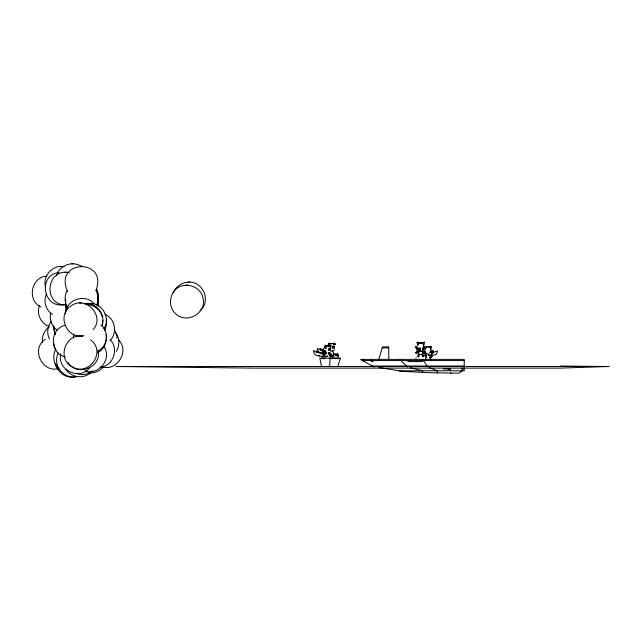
<?xml version="1.0" encoding="UTF-8"?>
<svg xmlns="http://www.w3.org/2000/svg" width="641" height="641" viewBox="0 0 641 641"><rect width="100%" height="100%" fill="white"/><g stroke="black" fill="none" stroke-linecap="round" stroke-linejoin="round"><path stroke-width="0.96" d="M428.805 346.717L429.206 346.773L427.908 346.733M419.046 350.659C417.051 353.071 414.535 351.861 416.514 353.503M416.818 351.965C417.716 352.83 414.839 353.696 416.818 353.207M416.225 353.351C417.091 353.704 415.16 350.595 419.559 349.762M416.882 353.143L416.217 352.83L416.442 352.189M338.079 356.236L338.44 355.547L337.903 354.818M422.555 349.489C422.764 352.238 418.036 351.917 420.216 349.289M337.575 355.947C338.568 356.236 338.232 354.409 337.743 354.705M334.209 344.762L334.249 344.009L334.963 344.145C334.065 343.055 333.48 344.842 334.081 344.562M425.456 353.247C425.183 353.159 424.703 353.407 425.047 351.677M423.356 355.731L422.723 352.157M329.594 366.508L330.179 358.119M328.697 343.504C328.36 346.26 329.939 345.363 329.803 346.549M329.065 343.897L329.402 345.779M425.376 346.388L424.342 346.917L425.255 348.744M50.591 313.361C49.373 319.522 51.745 326.445 57.041 329.987M53.852 325.748L54.485 332.294L55.591 334.618M60.799 353.84C56.456 370.001 80.117 381.139 89.748 367.517M65.727 299.828L65.374 304.098L66.88 309.867M65.518 305.02L66.143 310.949M65.518 313.882C65.478 299.828 85.197 292.977 94.139 303.754M73.435 337.703L73.715 334.29M326.045 348.512L325.868 345.691M324.178 356.316L324.795 354.12L325.78 353.119M425.087 349.593L426.153 347.726M417.708 345.491L418.445 343.712L417.9 344.538M431.137 356.051L431.329 356.476M334.955 344.674L334.714 343.079L332.791 343.848M424.663 352.286L424.815 351.725L425.496 352.213M337.823 355.21L338.176 356.252M430.704 355.507L429.278 358.151M325.123 345.515L324.923 346.997L325.636 348.392M423.421 351.717L422.659 353.92M97.793 300.405L98.402 297.031L98.049 292.753L96.599 288.714M97.793 302.296L98.402 298.922L98.049 294.652M98.097 305.789L98.049 299.828M102.312 323.152L102.776 320.62M102.087 325.868C106.166 314.579 95.757 301.166 83.739 303.722M416.946 342.326L417.804 344.89M330.972 355.242L331.157 354.697L330.179 356.092M325.604 352.911L325.965 353.503M330.796 355.258L331.629 355.963L330.716 355.731L330.94 354.898L332.15 355.451L331.285 355.386M425.376 360.098L426.297 355.939M431.113 355.483L431.201 356.436L431.705 356.075M418.485 356.733L417.74 356.532L418.966 351.284M329.097 346.412L330.107 345.771M430.992 347.847L430.616 348.648M431.361 347.678L430.624 348.96M418.749 356.805L419.543 354.225M378.663 359.889L382.477 346.861L388.758 346.861L388.758 359.641M332.415 346.388L332.262 347.935M431.746 356.019C431.89 357.686 430.648 357.013 431.505 356.917M337.719 366.508L340.539 358.119L319.827 358.119L321.47 366.508M431.273 356.989L430.696 357.101L431.113 356.692M337.486 354.361L337.759 353.616L336.028 354.473M424.719 351.949C423.781 352.053 426.089 354.144 425.007 353.503M39.622 305.324C36.096 313.305 40.703 323.641 48.956 326.413M46.473 294.075C43.091 301.102 45.751 310.404 52.474 314.419M56.472 275.886C58.908 265.422 72.449 260.366 81.303 266.36M66.816 291.046C64.244 296.238 64.557 302.544 67.617 307.456M55.527 349.666C48.892 362.686 62.345 381.828 77.088 376.363M58.403 352.935C51.817 364.657 63.707 379.776 76.632 376.507M173.679 292.665L174.264 291.046M331.109 345.363L329.915 345.427L328.777 346.436M428.725 346.621L428.34 346.789M416.818 352.021L416.882 351.332L416.77 351.885M332.423 346.38L333.272 345.964A5.521 4.006 -90 0 1 333.264 346.404L333.008 347.999M431.794 356.404L431.569 354.874M420.552 351.58C419.623 350.491 420.504 352.59 420.135 351.404M333.841 356.484L334.049 355.891L332.054 356.564M327.471 345.787L329.025 343.961M95.797 290.766C108.938 257.858 52.939 259.22 67.617 291.535M96.535 305.132C98.738 300.741 98.273 295.413 96.23 291.046M103.85 328.713C111.758 317.599 100.693 300.765 87.424 303.722M104.587 330.444L105.693 328.12L106.462 323.897L106.11 319.627M116.317 351.42C119.803 345.844 119.811 338.111 115.644 332.895M334.434 347.967L334.538 346.388M330.588 347.11L330.9 346.581M463.595 368.118L462.129 370.786L459.044 373.15L431.665 372.806L401.05 371.299A4.239 4.239 0 0 1 399.471 370.786L379.039 367.549M418.397 350.523L418.966 349.505M420.216 349.305L420.007 350.499L419.935 349.225L420.768 347.855M334.562 344.449L335.075 344.538M331.125 354.777L332.038 355.13L331.493 354.601M331.012 355.154C330.403 357.053 331.798 355.507 330.524 355.723M329.762 343.512L329.346 344.369L329.811 346.02M425.496 352.67C424.438 354.04 423.933 351.02 425.432 352.005M418.293 343.913L419.35 342.935M324.666 356.204L325.9 356.708M51.448 321.357C47.386 326.173 46.481 333.496 49.549 339.041M425.424 348.552L425.92 347.903M419.374 343.456L420.296 342.719M419.735 343.44L420.32 343.039M430.64 348.624L430.464 349.065M430.263 347.839L430.904 349.69L430.616 350.972L432.01 350.867C434.774 352.975 428.42 357.261 429.382 354.842M330.668 350.21L330.764 348.432L330.163 348.143A5.577 4.046 -90 0 1 330.155 348.6L330.163 350.234M93.129 329.674C105.372 316.293 85.854 295.253 71.375 305.661C56.007 314.571 66.824 340.05 83.859 335.531M109.835 340.716C117.984 333.264 115.148 318.168 104.779 314.29M103.353 366.796C99.852 371.484 93.626 373.639 87.913 372.717M200.088 310.733C211.57 301.214 202.917 280.734 188.142 282.152C173.687 282.905 164.008 303.554 175.738 313.753C186.667 324.498 206.923 313.064 203.021 298.105C200.673 285.445 182.957 280.702 174.608 290.541M332.527 356.885C334.105 355.306 334.001 352.181 332.118 350.867M334.522 349.625L332.679 350.891L333.184 350.691M330.924 351.701L328.921 353.143L329.418 352.935M429.077 353.207L428.068 355.451L428.925 355.354M325.532 345.763L325.259 346.933L325.924 348.191M329.073 343.864L329.498 343.536M329.835 354.169C332.447 353.223 331.213 353.928 331.477 354.601M423.372 355.707L424.086 355.707M325.227 346.132L323.505 348.864L324.755 351.981M330.612 350.25L330.187 350.242M334.394 348.015L333.833 347.863L333.905 346.404A5.521 4.006 -90 0 0 333.913 345.964L334.538 346.38M336.213 355.17L333.136 354M461.151 371.692L462.129 370.786L462.073 367.926M424.799 346.829L423.34 346.941L424.614 342.326M424.398 342.11L421.986 342.839L423.685 344.826M419.094 343.103L418.477 343.624M49.189 326.934C44.277 330.363 41.449 336.749 42.602 342.679M45.287 339.305C30.688 348.584 41.881 373.07 58.435 368.623M326.045 356.452L327.912 355.899L327.415 356.532M423.549 355.875L426.978 353.407L427.363 353.92M424.695 355.955L426.722 354.513M333.592 344.401L333.52 343.768M337.495 356.019L336.068 355.274M97.528 351.516C107.472 346.781 109.571 331.693 100.885 324.763M97.528 352.79C103.978 349.441 107.616 341.821 106.11 334.698M92.873 370.819C88.426 374.536 81.864 375.586 76.511 373.358M90.886 372.621C83.675 379.288 71.095 377.685 65.863 369.352M416.297 357.854L415.801 358.191M422.339 349.778L423.316 349.161M336.205 355.443L335.604 354.922L336.213 354.193M422.443 343.079L417.155 342.11M425.953 352.927L424.679 353.183L425.744 352.598M425.312 348.512L423.493 349.121M422.723 356.805L421.938 354.225M329.178 354.289C330.684 354.313 329.666 355.218 328.368 353.784M325.38 356.572L326.053 356.548M325.564 351.661L321.982 350.819L325.508 350.931M328.857 346.196L329.434 346.228M64.509 325.484C49.285 329.53 49.79 353.672 65.238 356.893M423.629 355.723L423.869 355.595M417.684 348.648L416.338 349.265L417.852 349M324.434 352.221L321.606 353.503L326.694 352.975L326.013 352.854M333.624 343.84L334.017 344.602L333.584 343.616L334.025 343.544M332.911 350.803L331.942 351.172M328.44 353.359L329.145 353.047M430.808 356.757L430.359 356.757M332.943 348.031L332.463 348.031M424.638 353.143L425.303 352.678M419.775 342.751L421.706 342.751M424.751 352.326L424.775 352.622M423.957 347.438L424.855 347.214M423.565 356.596L423.076 356.733M329.089 343.095L330.347 343.36M325.291 345.267L326.87 345.763M425.295 351.741L424.03 352.061L425.336 352.093M324.61 351.412L325.428 351.693L321.894 352.133L325.628 352.422M421.81 354.593L419.815 354.593M324.082 356.1L322.078 356.22M429.807 355.346L435.399 354.793L436.946 353.167L437.434 350.835L431.834 353.047M417.355 347.743L415.857 348.079L417.419 348.127M329.522 343.68L331.413 343.544M325.724 345.852L327.639 345.715M429.454 355.386L429.887 355.386M425.007 351.412L420.897 351.564M63.996 266.728C52.915 264.324 42.122 276.159 45.567 287.008M58.948 272.465C37.539 275.133 42.995 308.69 64.116 304.691M69.396 272.721C46.312 267.449 42.17 305.3 66.023 305.012M46.889 276.135C31.129 276.784 26.626 300.509 40.984 307.007M82.865 336.453C65.342 332.511 56.248 359.753 72.762 367.165C88.001 375.858 105.132 354.128 92.592 341.509M330.78 344.097L330.596 343.528M326.998 346.276L326.998 345.868M432.074 351.228L433.596 350.972L432.01 350.867M420.616 342.598L422.203 342.767L421.474 342.855M424.671 352.678L423.917 351.685M330.756 346.332L330.435 346.893M330.996 343.544L333.304 343.929M327.214 345.715L330.003 346.452M73.17 263.763L71.512 263.763M62.297 266.424L60.639 266.424M82.352 266.231L80.694 266.231M66.848 272.257L65.198 272.257M189.8 282.152L188.142 282.152M187.685 285.173L186.034 285.173M81.167 303.065L79.508 303.065M87.088 303.409L85.437 303.409M90.774 303.409L89.123 303.409M87.168 304.443L85.517 304.443C93.354 304.042 100.821 309.691 102.504 317.375M81.167 336.14L79.508 336.14M99.916 367.221C112.832 366.644 119.458 349.145 110.404 339.978M423.493 348.183L424.31 348.127M450.174 369.929L450.174 368.399L443.227 368.711L444.333 368.855M424.791 350.867L423.332 350.972L424.751 351.228M416.93 346.829L415.272 346.933L416.874 347.214M450.174 368.735L448.396 368.791M426.561 346.733A15.905 7.956 -90 0 0 427.411 346.733L427.411 346.797A15.905 7.956 -90 0 0 426.561 346.797L428.869 346.733M419.214 348.127L418.557 348.151L419.094 348.135M608.95 366.508L560.09 368.118L253.564 368.118L115.933 366.508L608.95 366.508L560.09 366.035M429.542 346.781L430.079 346.789L429.654 346.781M431.697 352.101L433.228 352.061L431.722 351.733M382.477 347.959L388.758 347.959M328.697 350.25L329.354 350.074L329.506 348.6A5.577 4.046 -90 0 0 329.522 348.167L328.857 348.143L328.464 350.074M325.316 358.231L321.453 358.231L321.453 358.648M329.17 358.231L338.801 358.231L338.801 358.648M321.429 358.623L324.322 358.623M330.099 358.623L332.03 358.623M333.953 358.623L338.777 358.623M360.546 359.385L464.228 359.385L464.228 366.981M361.572 360.554L464.228 360.554M373.134 361.596L371.371 361.596L371.371 359.385M407.788 361.596L422.756 361.596M371.203 366.035L464.228 366.035M450.471 373.15L451.088 373.15M323.441 352.181L324.61 352.254M401.122 371.307L401.05 371.299A4.279 4.279 0 0 1 399.471 370.786L464.228 370.786L464.228 367.926M81.062 298.385L81.888 298.45M337.871 355.146L337.639 355.202M323.401 353.536L324.458 353.696M431.425 352.935L432.979 353.183L431.545 352.582M326.141 351.052L325.604 350.923M444.245 368.607L450.174 369.617M429.029 355.306L429.67 355.426M417.756 356.54L418.228 356.66M410.256 367.694L422.603 370.786L422.603 372.477M320.228 352.726L322.687 353.383L324.57 354.681M423.437 347.486L424.374 347.743M422.251 342.983L423.405 344.201M425.384 352.975L424.711 353.207M319.538 355.811L318.537 355.451M323.953 350.387L320.196 348.44L320.412 350.435M101.222 366.492C116.261 372.533 130.211 351.508 118.617 339.978M84.804 370.714C98.586 376.299 112.76 358.287 103.674 346.308M336.285 354.425L333.713 353.287M332.559 356.708L329.955 355.563M329.778 346.404L330.211 346.717L330.836 345.996M323.376 350.875L317.391 348.44L318.273 351.324M429.47 367.67L437.298 370.786L437.298 372.95M320.404 352.774L316.301 350.659L316.446 352.005M334.931 343.328L334.955 343.432M373.847 366.981L362.694 360.554L361.676 359.385M337.398 354.273L337.791 355.034M324.146 356.3C320.083 356.124 313.609 356.564 313.473 350.659C316.854 353.295 321.83 352.398 324.683 355.787M330.403 343.376L330.924 343.792M328.352 353.119L329.338 354.12L329.867 356.316M90.613 339.85L91.935 340.956M407.372 366.981L399.712 359.385M325.94 353.976L325.356 353.808L323.841 356.596M330.283 346.821L329.867 345.964L330.267 346.781M431.064 356.468L431.85 356.692L432.066 355.955L431.161 355.675L431.313 357.045L430.824 356.484M67.986 362.333C76.872 377.541 102.552 367.069 98.049 349.962M56.32 366.075L59.108 369.344M427.739 366.981L422.828 359.385M114.298 329.322L116.734 334.77L117.023 338.192M328.28 352.79L328.777 353.503M418.966 353.92L418.196 351.717M426.449 357.534L425.768 355.507M423.533 344.465L423.621 344.93M55.591 334.001L54.485 331.677L53.716 327.455M55.951 350.034L54.485 346.933L53.868 343.56M424.711 352.021L424.566 351.589M430.231 356.781L430.928 360.106M55.735 363.375L56.2 365.907M98.049 302.456L98.337 305.869M363.671 359.385L363.671 361.596M417.115 352.406C415.921 354.409 415.721 350.395 417.115 352.406M417.091 352.502L416.37 352.382L417.091 352.502M337.919 355.555L337.911 355.587M420.264 348.608L419.935 349.225L420.264 348.608M324.602 353.007L323.336 353.191L324.586 353.007M429.101 346.741L431.113 346.789A15.905 7.956 -90 0 0 430.263 346.789L430.263 346.789A15.905 7.956 -90 0 0 431.113 346.725L429.101 346.789M430.632 352.125L429.799 352.101L430.632 352.125M423.172 348.151L422.555 348.135L423.172 348.151"/></g></svg>
